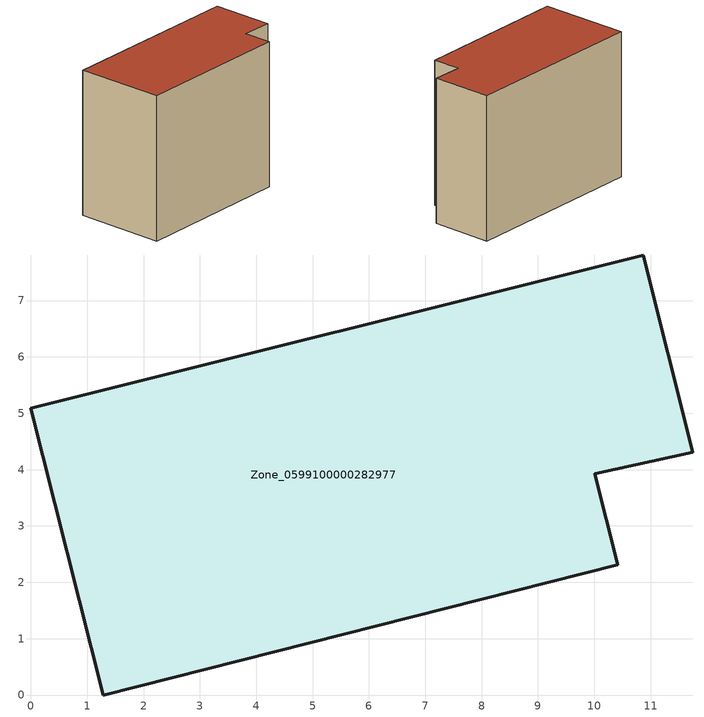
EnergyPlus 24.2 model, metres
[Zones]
Zone_0599100000282977
 floor ground (C_G): 0,5.09 10.87,7.81 11.75,4.31 10.01,3.93 10.41,2.31 1.28,0 z0
 wall outside (C_F): 1.28,0 10.41,2.31 10.01,3.93 11.75,4.31 10.87,7.81 0,5.09 1.28,0 z0:8.61
 roof outside (C_R): 10.87,7.81 0,5.09 1.28,0 10.41,2.31 10.01,3.93 11.75,4.31 z8.61
[BUILDING]
Pand.0599100000282977: North Axis=0; Terrain=City; Loads Convergence Tolerance Value=0.04; Temperature Convergence Tolerance Value=0.4; Solar Distribution=FullExterior; Maximum Number of Warmup Days=25; Minimum Number of Warmup Days=1
[Site:Location]
Rotterdam.The.Hague.AP_ZH_NLD Design_Conditions: Latitude=51.96; Longitude=4.45; Time Zone=1; Elevation=-4.5
[SITE:GROUNDTEMPERATURE:BUILDINGSURFACE]
18, 18, 18, 18, 18, 18, 18, 18, 18, 18, 18, 18
[MATERIAL] Thermal Absorptance=0.9; Solar Absorptance=0.7; Visible Absorptance=0.7
Name | Roughness | Thickness | Conductivity | Density | Specific Heat
G.TI.1992-2005 | MediumSmooth | 0.15 | 0.06 | 540 | 1210
F.TI.1992-2005 | Rough | 0.3 | 0.12 | 1920 | 840
R.TI.1992-2005 | MediumRough | 0.2 | 0.08 | 1500 | 1000
[CONSTRUCTION]
C_G: G.TI.1992-2005
C_F: F.TI.1992-2005
C_R: R.TI.1992-2005
[ZONE]
Zone_0599100000282977: Type=1; Multiplier=1; Ceiling Height=Autocalculate; Volume=Autocalculate; Floor Area=autocalculate; Part of Total Floor Area=Yes
[ZONEINFILTRATION:DESIGNFLOWRATE]
Infil_Zone_0599100000282977: Zone or ZoneList or Space or SpaceList=Zone_0599100000282977; Schedule=AlwaysOn; Design Flow Rate Calculation Method=Flow/Area; Flow Rate per Floor Area=0.0015; Constant Term Coefficient=1; Temperature Term Coefficient=0; Velocity Term Coefficient=0; Velocity Squared Term Coefficient=0
[HVACTEMPLATE:ZONE:IDEALLOADSAIRSYSTEM]
Zone_0599100000282977: Maximum Heating Supply Air Temperature=50; Minimum Cooling Supply Air Temperature=13; Maximum Heating Supply Air Humidity Ratio=0.0156; Minimum Cooling Supply Air Humidity Ratio=0.0077; Heating Limit=NoLimit; Cooling Limit=NoLimit; Dehumidification Control Type=ConstantSensibleHeatRatio; Cooling Sensible Heat Ratio=0.7; Dehumidification Setpoint=60; Humidification Control Type=None; Humidification Setpoint=30; Outdoor Air Method=None; Outdoor Air Flow Rate per Person=0.00944; Outdoor Air Flow Rate per Zone Floor Area=0; Outdoor Air Flow Rate per Zone=0; Demand Controlled Ventilation Type=None; Outdoor Air Economizer Type=NoEconomizer; Heat Recovery Type=None; Sensible Heat Recovery Effectiveness=0.7; Latent Heat Recovery Effectiveness=0.65
[ZONECONTROL:THERMOSTAT]
ThermostatControl_Zone_0599100000282977: Zone or ZoneList=Zone_0599100000282977; Control Type Schedule=DualSetpointControlType; Control 1=Thermostat_Zone_0599100000282977; Temperature Difference Between Cutout And Setpoint=0
[THERMOSTATSETPOINT:DUALSETPOINT]
Thermostat_Zone_0599100000282977: Heating Setpoint Temperature Schedule=HeatingSetpoint_Zone_0599100000282977; Cooling Setpoint Temperature Schedule=CoolingSetpoint_Zone_0599100000282977
[SCHEDULE:COMPACT]
HeatingSetpoint_Zone_0599100000282977: Through: 12/31, For: AllDays, Until: 24:00, 21
CoolingSetpoint_Zone_0599100000282977: Through: 12/31, For: AllDays, Until: 24:00, 24
DualSetpointControlType: Through: 12/31, For: AllDays, Until: 24:00, 4
AlwaysOn: Through: 12/31, For: AllDays, Until: 24:00, 1
